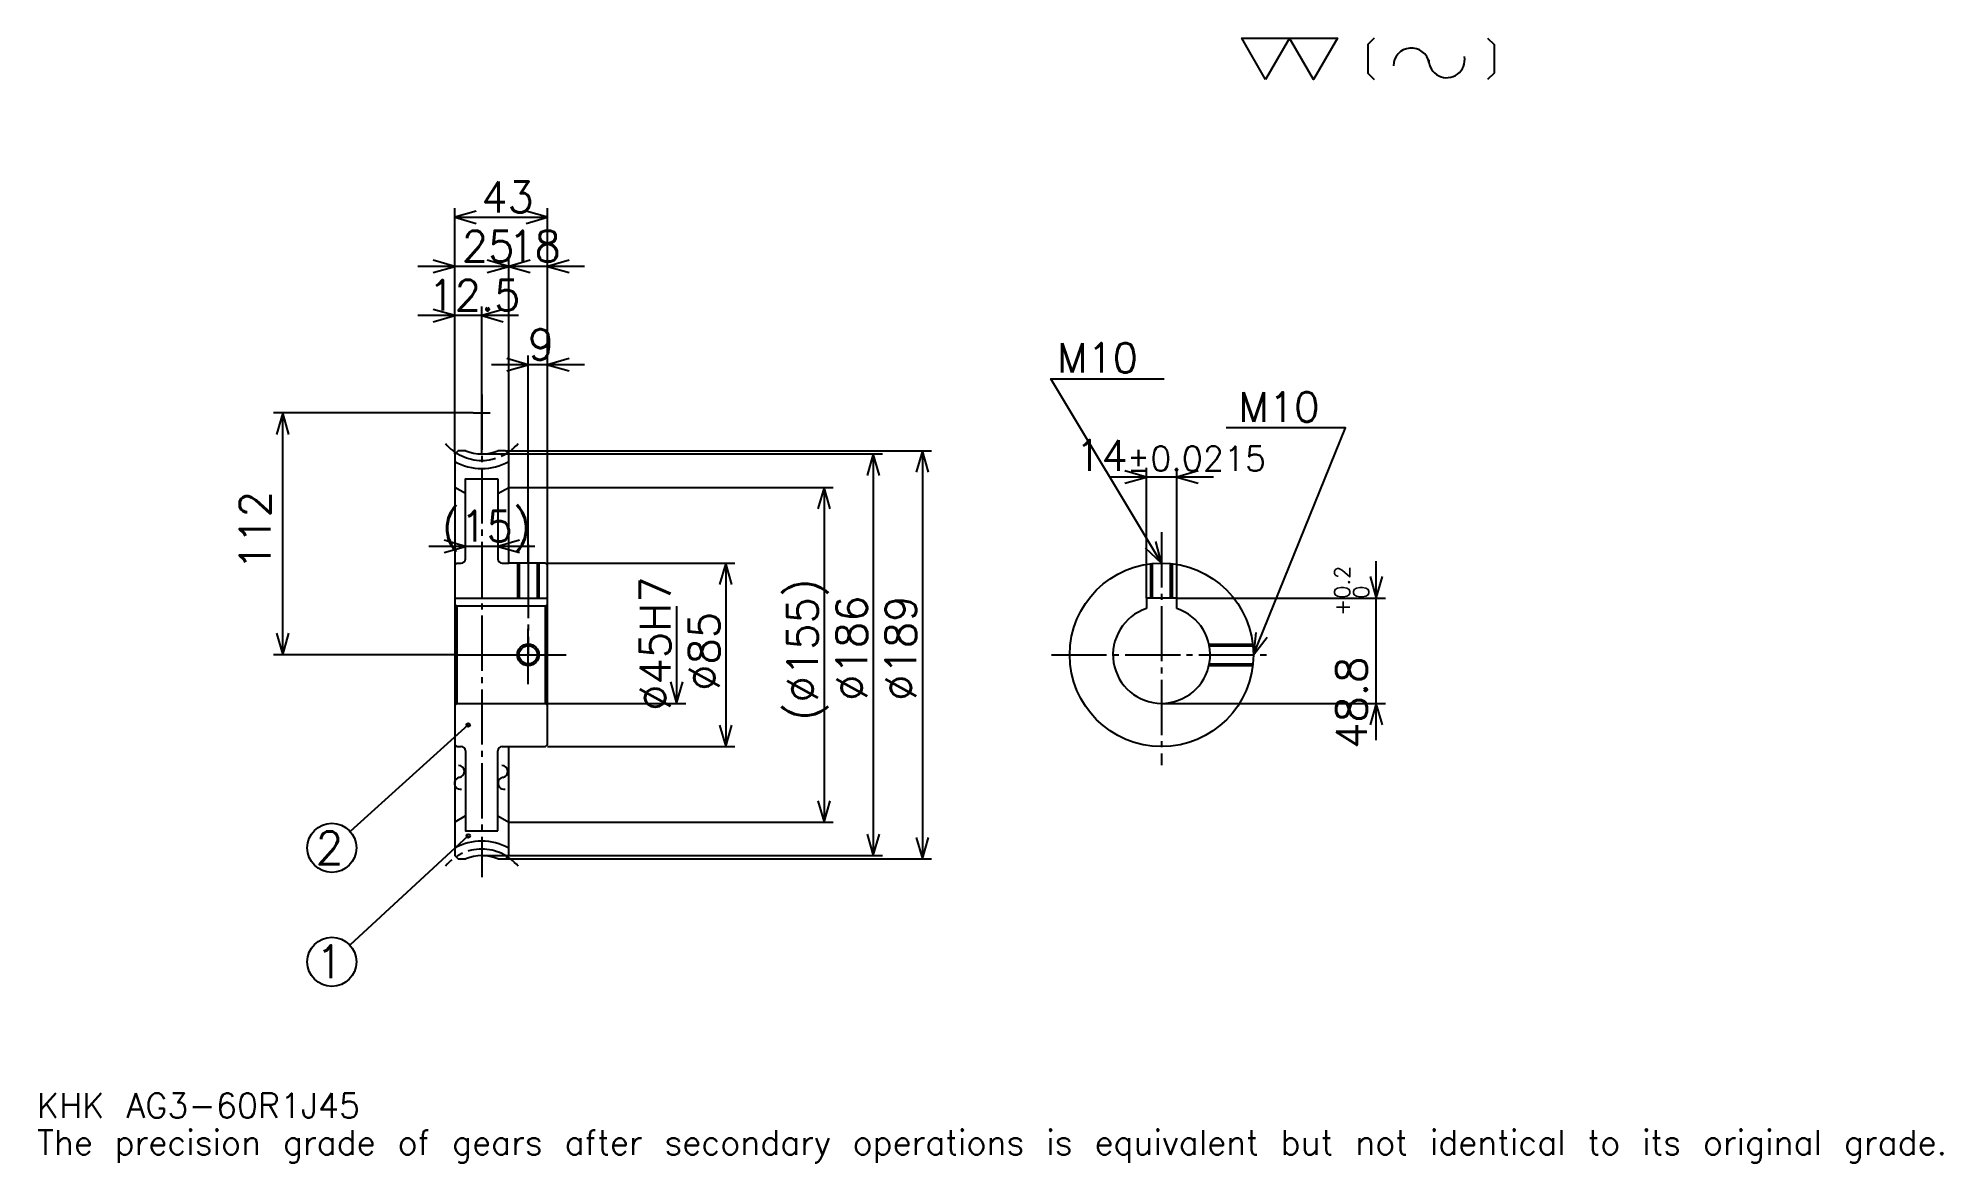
# Model space of a CAD drawing. Extents: x 29 to 911, y 10 to 531.
import ezdxf

# ---------------------------------------------------------------- set-up
doc = ezdxf.new("R2010")
doc.units = 0
doc.linetypes.add('DASHDOT', pattern=[34.133332, 25.6, -2.844444, 2.844444, -2.844444])
doc.layers.get('0').update_dxf_attribs({"linetype": 'CONTINUOUS'})
doc.layers.add('DASHDOT', color=6, linetype='DASHDOT')
doc.styles.add('KANJI', font='TXT', dxfattribs={"bigfont": 'BIGFONT'})

msp = doc.modelspace()

# ---------------------------------------------------------------- linework, layer by layer
at = {"color": 5}
for p, q in [((221.866684, 340.186127), (221.866684, 452.541687)), ((264.866699, 340.186127), (264.866699, 452.541687)), ((221.866684, 448.275024), (264.866699, 448.275024)), ((263.93335, 425.51947), (204.800018, 425.51947)), ((281.93335, 425.51947), (229.800018, 425.51947)), ((246.866684, 340.186127), (246.866684, 429.786133)), ((234.366684, 357.686127), (234.366684, 407.030579)), ((251.43335, 402.763916), (204.800018, 402.763916)), ((281.93335, 380.008362), (238.800018, 380.008362)), ((255.866684, 340.186127), (255.866684, 384.275024)), ((230.400024, 357.686127), (137.955566, 357.686127)), ((142.222229, 245.686127), (142.222229, 357.686127)), ((234.366684, 338.686127), (234.366684, 357.686127)), ((221.866684, 338.686127), (221.866684, 340.186127)), ((234.366684, 338.686127), (264.866699, 338.686127)), ((245.366684, 340.186127), (264.866699, 340.186127)), ((246.866684, 338.686127), (246.866684, 340.186127)), ((255.866684, 288.186127), (255.866684, 340.186127)), ((255.866684, 288.186127), (255.866684, 340.186127)), ((264.866699, 340.186127), (442.64447, 340.186127)), ((264.866699, 287.186127), (264.866699, 340.186127)), ((264.866699, 338.686127), (419.888916, 338.686127)), ((415.622253, 338.686127), (415.622253, 152.686127)), ((438.377808, 340.186127), (438.377808, 151.186127)), ((573.211121, 328.008362), (525.077759, 328.008362)), ((542.14447, 271.986115), (542.14447, 332.275024)), ((556.14447, 271.986115), (556.14447, 332.275024)), ((246.866684, 323.186127), (264.866699, 323.186127)), ((264.866699, 323.186127), (397.133362, 323.186127)), ((392.866699, 323.186127), (392.866699, 168.186127)), ((258.93335, 295.875), (209.800018, 295.875)), ((264.866699, 288.186127), (351.622253, 288.186127)), ((347.355591, 288.186127), (347.355591, 203.186127)), ((648.533325, 206.119461), (648.533325, 289.052795)), ((324.600037, 268.186127), (324.600037, 223.186127)), ((556.14447, 271.986115), (652.799988, 271.986115)), ((221.866684, 245.686127), (137.955566, 245.686127)), ((264.866699, 223.186127), (328.866699, 223.186127)), ((549.14447, 223.186127), (652.799988, 223.186127)), ((228.116684, 213.186127), (173.430573, 163.9133)), ((264.866699, 203.186127), (351.622253, 203.186127)), ((246.866684, 168.186127), (264.866699, 168.186127)), ((264.866699, 168.186127), (397.133362, 168.186127)), ((228.116684, 161.811127), (173.339417, 111.26326)), ((234.366684, 152.686127), (264.866699, 152.686127)), ((245.366684, 151.186127), (264.866699, 151.186127)), ((264.866699, 152.686127), (419.888916, 152.686127)), ((264.866699, 151.186127), (442.64447, 151.186127))]:
    msp.add_line(p, q, dxfattribs=at)
at = {"color": 4}
for p, q in [((241.866684, 327.186127), (241.866684, 290.186127)), ((226.866684, 320.299377), (221.866684, 323.186127)), ((241.866684, 320.299377), (246.866684, 323.186127)), ((243.866684, 288.186127), (246.866684, 288.186127)), ((221.866684, 271.986115), (264.866699, 271.986115)), ((264.866699, 269.186127), (263.866699, 268.186127)), ((221.866684, 222.186127), (222.866684, 223.186127)), ((264.866699, 222.186127), (263.866699, 223.186127)), ((243.866684, 203.186127), (246.866684, 203.186127)), ((241.866684, 164.186127), (241.866684, 201.186127)), ((226.866684, 171.072876), (221.866684, 168.186127)), ((241.866684, 171.072876), (246.866684, 168.186127))]:
    msp.add_line(p, q, dxfattribs=at)
at = {"color": 7}
for points in [[(597.333313, 512), (586.23999, 531.228455), (630.613281, 531.228455), (619.519958, 512), (608.426636, 531.228455), (597.333313, 512)], [(647.623108, 531.228455), (644.664856, 528.270203), (644.664856, 514.958252), (647.623108, 512)], [(700.131531, 531.228455), (703.089783, 528.270203), (703.089783, 514.958252), (700.131531, 512)]]:
    msp.add_lwpolyline(points, dxfattribs=at)
at = {"color": 5}
for points in [[(231.822235, 451.119476), (221.866684, 448.275024), (231.822235, 445.430573)], [(254.911133, 445.430573), (264.866699, 448.275024), (254.911133, 451.119476)], [(211.911133, 422.675018), (221.866684, 425.51947), (211.911133, 428.363922)], [(236.911133, 422.675018), (246.866684, 425.51947), (236.911133, 428.363922)], [(256.822235, 428.363922), (246.866684, 425.51947), (256.822235, 422.675018)], [(274.822235, 428.363922), (264.866699, 425.51947), (274.822235, 422.675018)], [(211.911133, 399.919434), (221.866684, 402.763916), (211.911133, 405.608337)], [(244.322235, 405.608337), (234.366684, 402.763916), (244.322235, 399.919434)], [(245.911133, 377.163879), (255.866684, 380.008362), (245.911133, 382.852783)], [(274.822235, 382.852783), (264.866699, 380.008362), (274.822235, 377.163879)], [(549.14447, 288.186127), (497.944458, 373.51947), (550.282227, 373.51947)], [(145.066681, 347.73056), (142.222229, 357.686127), (139.377792, 347.73056)], [(591.64447, 245.686127), (634.311157, 350.763916), (579.128906, 350.763916)], [(418.466675, 328.73056), (415.622253, 338.686127), (412.777771, 328.73056)], [(441.222229, 330.23056), (438.377808, 340.186127), (435.533325, 330.23056)], [(532.188904, 325.16391), (542.14447, 328.008362), (532.188904, 330.852783)], [(566.100037, 330.852783), (556.14447, 328.008362), (566.100037, 325.16391)], [(395.711121, 313.23056), (392.866699, 323.186127), (390.022217, 313.23056)], [(216.911133, 293.030579), (226.866684, 295.875), (216.911133, 298.719452)], [(251.822235, 298.719452), (241.866684, 295.875), (251.822235, 293.030579)], [(541.583252, 295.259491), (549.14447, 288.186127), (546.461487, 298.186401)], [(350.200012, 278.23056), (347.355591, 288.186127), (344.511139, 278.23056)], [(645.688904, 281.941681), (648.533325, 271.986115), (651.377808, 281.941681)], [(592.754456, 255.980392), (591.64447, 245.686127), (598.025391, 253.840134)], [(139.377792, 255.641678), (142.222229, 245.686127), (145.066681, 255.641678)], [(321.755585, 233.141678), (324.600037, 223.186127), (327.444458, 233.141678)], [(651.377808, 213.230576), (648.533325, 223.186127), (645.688904, 213.230576)], [(344.511139, 213.141678), (347.355591, 203.186127), (350.200012, 213.141678)], [(390.022217, 178.141693), (392.866699, 168.186127), (395.711121, 178.141693)], [(412.777771, 162.641693), (415.622253, 152.686127), (418.466675, 162.641693)], [(435.533325, 161.141693), (438.377808, 151.186127), (441.222229, 161.141693)]]:
    msp.add_lwpolyline(points, dxfattribs=at)
at = {"color": 4}
for points in [[(226.967361, 340.186127), (223.366684, 340.186127), (221.866684, 338.686127), (221.866684, 222.186127)], [(241.766006, 151.186127), (245.366684, 151.186127), (246.866684, 152.686127), (246.866684, 203.186127), (263.866699, 203.186127), (264.866699, 204.186127), (264.866699, 287.186127), (263.866699, 288.186127), (246.866684, 288.186127), (246.866684, 338.686127), (245.366684, 340.186127), (241.766006, 340.186127)], [(226.866684, 290.186127), (226.866684, 327.186127), (241.866684, 327.186127)], [(221.866684, 287.186127), (222.866684, 288.186127), (224.866684, 288.186127)], [(250.866684, 288.186127), (250.866684, 271.986115)], [(251.676682, 288.186127), (251.676682, 271.986115)], [(260.056671, 288.186127), (260.056671, 271.986115)], [(260.866699, 288.186127), (260.866699, 271.986115)], [(544.14447, 271.986115), (544.14447, 287.890991)], [(544.954468, 271.986115), (544.954468, 287.979065)], [(553.334473, 271.986115), (553.334473, 287.979065)], [(554.14447, 271.986115), (554.14447, 287.890991)], [(221.866684, 269.186127), (222.866684, 268.186127), (222.866684, 223.186127), (263.866699, 223.186127), (263.866699, 268.186127), (222.866684, 268.186127)], [(556.14447, 267.069519), (556.14447, 271.986115), (542.14447, 271.986115), (542.14447, 267.069519)], [(571.081848, 250.686127), (591.349304, 250.686127)], [(571.250854, 249.876129), (591.437439, 249.876129)], [(571.081848, 240.686127), (591.349304, 240.686127)], [(571.250854, 241.496124), (591.437439, 241.496124)], [(221.866684, 222.186127), (221.866684, 152.686127), (223.366684, 151.186127), (226.967361, 151.186127)], [(221.866684, 204.186127), (222.866684, 203.186127), (224.866684, 203.186127)], [(226.866684, 201.186127), (226.866684, 164.186127), (241.866684, 164.186127)]]:
    msp.add_lwpolyline(points, dxfattribs=at)
for centre, radius in [((549.14447, 245.686127), 42.5), ((255.866684, 245.686127), 4.19)]:
    msp.add_circle(centre, radius, dxfattribs=at)
at = {"color": 7}
msp.add_circle((255.866684, 245.686127), 5, dxfattribs=at)
at = {"color": 5}
for centre, radius in [((228.116684, 213.186127), 0.853333), ((164.977798, 156.297241), 11.377778), ((228.116684, 161.811127), 0.853333), ((164.977798, 103.547241), 11.377778)]:
    msp.add_circle(centre, radius, dxfattribs=at)
at = {"color": 7}
for centre, radius, start, end in [((664.817749, 518.320557), 8.32, 10, 180), ((681.204956, 521.210083), 8.32, 180, 10), ((223.583328, 191.662796), 2.773333, 280, 90), ((243.703323, 191.662796), 2.773333, 280, 90), ((224.546494, 186.200394), 2.773333, 90, 280), ((244.666489, 186.200394), 2.773333, 90, 280)]:
    msp.add_arc(centre, radius, start, end, dxfattribs=at)
at = {"color": 4}
for centre, radius, start, end in [((234.366684, 357.686127), 25.75, 240.95890009, 299.04109991), ((234.366684, 357.686127), 19, 247.080457927, 292.919542073), ((224.866684, 290.186127), 2, 270, 0), ((243.866684, 290.186127), 2, 180, 270), ((549.14447, 245.686127), 22.5, 108.12620381, 71.87379619), ((224.866684, 201.186127), 2, 0, 90), ((243.866684, 201.186127), 2, 90, 180), ((234.366684, 133.686127), 25.75, 60.95890009, 119.04109991), ((234.366684, 133.686127), 19, 67.080457927, 112.919542073)]:
    msp.add_arc(centre, radius, start, end, dxfattribs=at)
at = {"layer": 'DASHDOT', "color": 7}
for p, q in [((234.366684, 366.219452), (234.366684, 142.652802)), ((230.400024, 357.686127), (238.333344, 357.686127)), ((549.14447, 302.408356), (549.14447, 194.652802)), ((255.866684, 288.186127), (255.866684, 245.686127)), ((221.866684, 245.686127), (273.400024, 245.686127)), ((498.111145, 245.686127), (600.177795, 245.686127))]:
    msp.add_line(p, q, dxfattribs=at)
for points in [[(255.866684, 296.719452), (255.866684, 263.452789)], [(255.866684, 232.152786), (255.866684, 259.219452)], [(242.333344, 245.686127), (269.400024, 245.686127)]]:
    msp.add_lwpolyline(points, dxfattribs=at)
for centre, start, end in [((234.366684, 357.686127), 219.999998481, 320.000001519), ((234.366684, 133.686127), 39.999998481, 140.000001519)]:
    msp.add_arc(centre, 22, start, end, dxfattribs=at)

# ---------------------------------------------------------------- texts
at = {"color": 7, "style": 'KANJI'}
for s, height, p in [('43', 14.222222, (234.122238, 450.550598)), ('25', 14.222222, (225.122238, 427.795044)), ('18', 14.222222, (246.622238, 427.795044)), ('12.5', 14.222222, (209.627792, 405.039459)), ('9', 14.222222, (255.744461, 382.283905)), ('M10', 13.653334, (500.788879, 376.363892)), ('M10', 13.653334, (584.81781, 353.608337)), ('14', 14.222222, (509.1203, 330.852783)), ('%%p0.0215', 11.377778, (533.154114, 330.852783)), ('(15)', 14.222222, (215.877792, 298.150574)), ('2', 15.17037, (157.392609, 148.712067)), ('1', 15.17037, (157.392609, 95.962051)), ('KHK AG3-60R1J45', 11.377778, (28.444445, 31.288889)), ('The precision grade of gears after secondary operations is equivalent but not identical to its original grade.', 11.377778, (28.444445, 14.222222))]:
    msp.add_text(s, height=height, dxfattribs=at).set_placement(p)
for s, height, p in [('112', 14.222222, (136.533356, 284.975006)), ('0.2', 7.111111, (636.302246, 271.677338)), ('%%c45H7', 14.222222, (321.755585, 219.730576)), ('(%%c155)', 14.222222, (390.022217, 215.108353)), ('0', 7.111111, (645.119995, 271.677338)), ('%%c186', 14.222222, (412.777771, 224.352783)), ('%%c189', 14.222222, (435.533325, 224.352783)), ('+', 7.111111, (636.302246, 263.712891)), ('%%c85', 14.222222, (344.511139, 228.975006)), ('48.8', 14.222222, (644.266663, 202.153473))]:
    msp.add_text(s, height=height, rotation=90, dxfattribs=at).set_placement(p)

doc.saveas('drawing.dxf')
